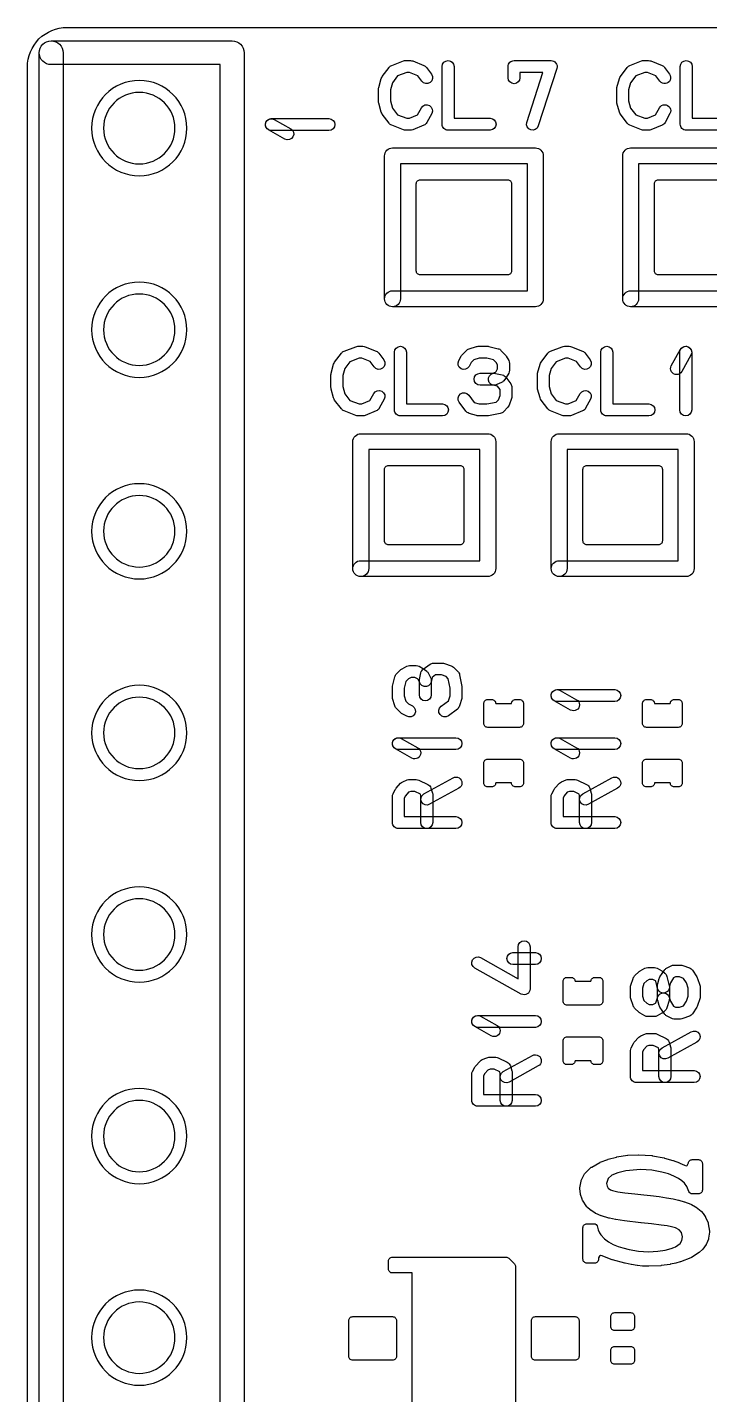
# Model space of a CAD drawing. Extents: x 0 to 20.6, y 0 to 33.
# Drawn here: x 0 to 8.6, y 15.79 to 33.02 of the extents above; entities that cross this region are included whole.
import ezdxf

# ---------------------------------------------------------------- set-up
doc = ezdxf.new("R2010")
doc.units = 0
for name, color, linetype in [('HOLE_1_4', 7, 'CONTINUOUS'), ('NC_Resist-A', 221, 'CONTINUOUS'), ('NC_Symbol-A', 140, 'CONTINUOUS'), ('OUTLINE', 7, 'CONTINUOUS')]:
    doc.layers.add(name, color=color, linetype=linetype)

msp = doc.modelspace()

# ---------------------------------------------------------------- linework, layer by layer
at = {"layer": 'HOLE_1_4'}
for points in [[(1.86, 31.75, 1), (0.96, 31.75, 1), (1.86, 31.75)], [(1.86, 29.21, 1), (0.96, 29.21, 1), (1.86, 29.21)], [(1.86, 26.67, 1), (0.96, 26.67, 1), (1.86, 26.67)], [(1.86, 24.13, 1), (0.96, 24.13, 1), (1.86, 24.13)], [(1.86, 21.59, 1), (0.96, 21.59, 1), (1.86, 21.59)], [(1.86, 19.05, 1), (0.96, 19.05, 1), (1.86, 19.05)], [(1.86, 16.51, 1), (0.96, 16.51, 1), (1.86, 16.51)]]:
    msp.add_lwpolyline(points, format="xyb", close=True, dxfattribs=at)
at = {"layer": 'NC_Resist-A'}
for points in [[(2.01, 31.75, 1), (0.81, 31.75, 1), (2.01, 31.75)], [(4.9, 31.05, -0.414214), (4.95, 31.1), (6.05, 31.1, -0.414214), (6.1, 31.05), (6.1, 29.95, -0.414214), (6.05, 29.9), (4.95, 29.9, -0.414214), (4.9, 29.95)], [(7.9, 31.05, -0.414214), (7.95, 31.1), (9.05, 31.1, -0.414214), (9.1, 31.05), (9.1, 29.95, -0.414214), (9.05, 29.9), (7.95, 29.9, -0.414214), (7.9, 29.95)], [(2.01, 29.21, 1), (0.81, 29.21, 1), (2.01, 29.21)], [(4.5, 27.45, -0.414214), (4.55, 27.5), (5.45, 27.5, -0.414214), (5.5, 27.45), (5.5, 26.55, -0.414214), (5.45, 26.5), (4.55, 26.5, -0.414214), (4.5, 26.55)], [(7, 27.45, -0.414214), (7.05, 27.5), (7.95, 27.5, -0.414214), (8, 27.45), (8, 26.55, -0.414214), (7.95, 26.5), (7.05, 26.5, -0.414214), (7, 26.55)], [(2.01, 26.67, 1), (0.81, 26.67, 1), (2.01, 26.67)], [(2.01, 24.13, 1), (0.81, 24.13, 1), (2.01, 24.13)], [(5.8, 24.2, -0.414214), (5.75, 24.25), (5.75, 24.5, -0.414214), (5.8, 24.55), (5.85, 24.55, -0.414214), (5.9, 24.5), (5.9, 24.5), (6.1, 24.5), (6.1, 24.5, -0.414214), (6.15, 24.55), (6.2, 24.55, -0.414214), (6.25, 24.5), (6.25, 24.25, -0.414214), (6.2, 24.2)], [(7.8, 24.2, -0.414214), (7.75, 24.25), (7.75, 24.5, -0.414214), (7.8, 24.55), (7.85, 24.55, -0.414214), (7.9, 24.5), (7.9, 24.5), (8.1, 24.5), (8.1, 24.5, -0.414214), (8.15, 24.55), (8.2, 24.55, -0.414214), (8.25, 24.5), (8.25, 24.25, -0.414214), (8.2, 24.2)], [(6.2, 23.8, -0.414214), (6.25, 23.75), (6.25, 23.5, -0.414214), (6.2, 23.45), (6.15, 23.45, -0.414214), (6.1, 23.5), (6.1, 23.5), (5.9, 23.5), (5.9, 23.5, -0.414214), (5.85, 23.45), (5.8, 23.45, -0.414214), (5.75, 23.5), (5.75, 23.75, -0.414214), (5.8, 23.8)], [(8.2, 23.8, -0.414214), (8.25, 23.75), (8.25, 23.5, -0.414214), (8.2, 23.45), (8.15, 23.45, -0.414214), (8.1, 23.5), (8.1, 23.5), (7.9, 23.5), (7.9, 23.5, -0.414214), (7.85, 23.45), (7.8, 23.45, -0.414214), (7.75, 23.5), (7.75, 23.75, -0.414214), (7.8, 23.8)], [(2.01, 21.59, 1), (0.81, 21.59, 1), (2.01, 21.59)], [(6.8, 20.7, -0.414214), (6.75, 20.75), (6.75, 21, -0.414214), (6.8, 21.05), (6.85, 21.05, -0.414214), (6.9, 21), (6.9, 21), (7.1, 21), (7.1, 21, -0.414214), (7.15, 21.05), (7.2, 21.05, -0.414214), (7.25, 21), (7.25, 20.75, -0.414214), (7.2, 20.7)], [(7.2, 20.3, -0.414214), (7.25, 20.25), (7.25, 20, -0.414214), (7.2, 19.95), (7.15, 19.95, -0.414214), (7.1, 20), (7.1, 20), (6.9, 20), (6.9, 20, -0.414214), (6.85, 19.95), (6.8, 19.95, -0.414214), (6.75, 20), (6.75, 20.25, -0.414214), (6.8, 20.3)], [(2.01, 19.05, 1), (0.81, 19.05, 1), (2.01, 19.05)], [(2.01, 16.51, 1), (0.81, 16.51, 1), (2.01, 16.51)], [(4.6, 16.775, -0.414214), (4.65, 16.725), (4.65, 16.275, -0.414214), (4.6, 16.225), (4.1, 16.225, -0.414214), (4.05, 16.275), (4.05, 16.725, -0.414214), (4.1, 16.775)], [(6.9, 16.775, -0.414214), (6.95, 16.725), (6.95, 16.275, -0.414214), (6.9, 16.225), (6.4, 16.225, -0.414214), (6.35, 16.275), (6.35, 16.725, -0.414214), (6.4, 16.775)], [(7.6, 16.825, -0.414214), (7.65, 16.775), (7.65, 16.65, -0.414214), (7.6, 16.6), (7.4, 16.6, -0.414214), (7.35, 16.65), (7.35, 16.775, -0.414214), (7.4, 16.825)], [(7.4, 16.175, -0.414214), (7.35, 16.225), (7.35, 16.35, -0.414214), (7.4, 16.4), (7.6, 16.4, -0.414214), (7.65, 16.35), (7.65, 16.225, -0.414214), (7.6, 16.175)]]:
    msp.add_lwpolyline(points, format="xyb", close=True, dxfattribs=at)
at = {"layer": 'NC_Symbol-A'}
for points in [[(0.15, 32.7, -1), (0.45, 32.7), (0.45, 0.45), (2.43, 0.45), (2.43, 32.55), (0.3, 32.55, -1), (0.3, 32.85), (2.58, 32.85, -0.414214), (2.73, 32.7), (2.73, 0.3, -0.414214), (2.58, 0.15), (0.3, 0.15, -0.414214), (0.15, 0.3)], [(5.09032, 32.4293, -1), (4.96942, 32.34052), (4.91969, 32.40824), (4.81271, 32.45142), (4.77879, 32.45142), (4.66372, 32.40742), (4.59966, 32.32281), (4.575, 32.23326), (4.575, 32.09316), (4.59966, 32.0036), (4.66372, 31.91899), (4.77879, 31.875), (4.81271, 31.875), (4.91471, 31.91616), (4.96417, 32.00599, -1), (5.09557, 31.93363), (5.03323, 31.82042, -0.172647), (4.9956, 31.78705), (4.85534, 31.73045, -0.096196), (4.82727, 31.725), (4.76494, 31.725, -0.091533), (4.73816, 31.72994), (4.5901, 31.78654, -0.140344), (4.55708, 31.81133), (4.47137, 31.92454, -0.095112), (4.45886, 31.9499), (4.42769, 32.06311, -0.067273), (4.425, 32.08302), (4.425, 32.2434, -0.067273), (4.42769, 32.26331), (4.45886, 32.37651, -0.095112), (4.47137, 32.40187), (4.55708, 32.51508, -0.140323), (4.5901, 32.53986), (4.73816, 32.59647, -0.091539), (4.76494, 32.60142), (4.82727, 32.60142, -0.096196), (4.85534, 32.59597), (4.9956, 32.53936, -0.13934), (5.02798, 32.5142)], [(5.225, 32.52642, -1), (5.375, 32.52642), (5.375, 31.875), (5.82987, 31.875, -1), (5.82987, 31.725), (5.3, 31.725, -0.414214), (5.225, 31.8)], [(6.20617, 32.38491, -1), (6.05617, 32.38491), (6.05617, 32.52642, -0.414214), (6.13117, 32.60142), (6.5987, 32.60142, -0.508591), (6.67009, 32.50345), (6.43633, 31.77703, -1), (6.29355, 31.82297), (6.49578, 32.45142), (6.20617, 32.45142)], [(8.09032, 32.4293, -1), (7.96942, 32.34052), (7.91969, 32.40824), (7.81271, 32.45142), (7.77879, 32.45142), (7.66372, 32.40742), (7.59966, 32.32281), (7.575, 32.23326), (7.575, 32.09316), (7.59966, 32.0036), (7.66372, 31.91899), (7.77879, 31.875), (7.81271, 31.875), (7.91471, 31.91616), (7.96417, 32.00599, -1), (8.09557, 31.93363), (8.03323, 31.82042, -0.172647), (7.9956, 31.78705), (7.85534, 31.73045, -0.096196), (7.82727, 31.725), (7.76494, 31.725, -0.091533), (7.73816, 31.72994), (7.5901, 31.78654, -0.140344), (7.55708, 31.81133), (7.47137, 31.92454, -0.095112), (7.45886, 31.9499), (7.42769, 32.06311, -0.067273), (7.425, 32.08302), (7.425, 32.2434, -0.067273), (7.42769, 32.26331), (7.45886, 32.37651, -0.095112), (7.47137, 32.40187), (7.55708, 32.51508, -0.140323), (7.5901, 32.53986), (7.73816, 32.59647, -0.091539), (7.76494, 32.60142), (7.82727, 32.60142, -0.096196), (7.85534, 32.59597), (7.9956, 32.53936, -0.13934), (8.02798, 32.5142)], [(8.225, 32.52642, -1), (8.375, 32.52642), (8.375, 31.875), (8.82987, 31.875, -1), (8.82987, 31.725), (8.3, 31.725, -0.414214), (8.225, 31.8)], [(3.31793, 31.74327, -1), (3.24433, 31.61257), (3.03678, 31.72946, -1), (3.11038, 31.86016)], [(3.07358, 31.71981, -1), (3.07358, 31.86981), (3.8, 31.86981, -1), (3.8, 31.71981)], [(4.6, 29.5, -1), (4.6, 29.7), (6.3, 29.7), (6.3, 31.3), (4.7, 31.3), (4.7, 29.6, -1), (4.5, 29.6), (4.5, 31.4, -0.414214), (4.6, 31.5), (6.4, 31.5, -0.414214), (6.5, 31.4), (6.5, 29.6, -0.414214), (6.4, 29.5)], [(7.6, 29.5, -1), (7.6, 29.7), (9.3, 29.7), (9.3, 31.3), (7.7, 31.3), (7.7, 29.6, -1), (7.5, 29.6), (7.5, 31.4, -0.414214), (7.6, 31.5), (9.4, 31.5, -0.414214), (9.5, 31.4), (9.5, 29.6, -0.414214), (9.4, 29.5)], [(4.49032, 28.8293, -1), (4.36942, 28.74052), (4.31969, 28.80824), (4.21271, 28.85142), (4.17879, 28.85142), (4.06372, 28.80742), (3.99966, 28.72281), (3.975, 28.63326), (3.975, 28.49316), (3.99966, 28.4036), (4.06372, 28.31899), (4.17879, 28.275), (4.21271, 28.275), (4.31471, 28.31616), (4.36417, 28.40599, -1), (4.49557, 28.33363), (4.43323, 28.22042, -0.172647), (4.3956, 28.18705), (4.25534, 28.13045, -0.096196), (4.22727, 28.125), (4.16494, 28.125, -0.091533), (4.13816, 28.12994), (3.9901, 28.18654, -0.140344), (3.95708, 28.21133), (3.87137, 28.32454, -0.095112), (3.85886, 28.3499), (3.82769, 28.46311, -0.067273), (3.825, 28.48302), (3.825, 28.6434, -0.067273), (3.82769, 28.66331), (3.85886, 28.77651, -0.095112), (3.87137, 28.80187), (3.95708, 28.91508, -0.140323), (3.9901, 28.93986), (4.13816, 28.99647, -0.091539), (4.16494, 29.00142), (4.22727, 29.00142, -0.096196), (4.25534, 28.99597), (4.3956, 28.93936, -0.13934), (4.42798, 28.9142)], [(4.625, 28.92642, -1), (4.775, 28.92642), (4.775, 28.275), (5.22987, 28.275, -1), (5.22987, 28.125), (4.7, 28.125, -0.414214), (4.625, 28.2)], [(5.5657, 28.74873, -1), (5.4343, 28.82109), (5.46547, 28.87769, -0.065961), (5.47716, 28.89355), (5.5317, 28.95015, -0.128197), (5.56398, 28.96989), (5.65749, 28.9982, -0.073621), (5.67922, 29.00142), (5.7961, 29.00142, -0.059462), (5.81375, 28.99931), (5.93064, 28.971, -0.142552), (5.967, 28.95015), (6.02154, 28.89355, -0.065961), (6.03323, 28.87769), (6.0644, 28.82109, -0.126514), (6.0737, 28.78491), (6.0737, 28.7, -0.126514), (6.0644, 28.66382), (6.03323, 28.60722, -0.046726), (6.02537, 28.59565), (6.002, 28.56734, -0.114126), (5.97516, 28.5468), (5.91282, 28.5185, -0.106935), (5.88182, 28.51179), (5.7026, 28.51179, -1), (5.7026, 28.66179), (5.86559, 28.66179), (5.89736, 28.67621), (5.90522, 28.68573), (5.9237, 28.71929), (5.9237, 28.76562), (5.90663, 28.79663), (5.87413, 28.83035), (5.78715, 28.85142), (5.69032, 28.85142), (5.62615, 28.83199), (5.59207, 28.79663)], [(7.09032, 28.8293, -1), (6.96942, 28.74052), (6.91969, 28.80824), (6.81271, 28.85142), (6.77879, 28.85142), (6.66372, 28.80742), (6.59966, 28.72281), (6.575, 28.63326), (6.575, 28.49316), (6.59966, 28.4036), (6.66372, 28.31899), (6.77879, 28.275), (6.81271, 28.275), (6.91471, 28.31616), (6.96417, 28.40599, -1), (7.09557, 28.33363), (7.03323, 28.22042, -0.172647), (6.9956, 28.18705), (6.85534, 28.13045, -0.096196), (6.82727, 28.125), (6.76494, 28.125, -0.091533), (6.73816, 28.12994), (6.5901, 28.18654, -0.140344), (6.55708, 28.21133), (6.47137, 28.32454, -0.095112), (6.45886, 28.3499), (6.42769, 28.46311, -0.067273), (6.425, 28.48302), (6.425, 28.6434, -0.067273), (6.42769, 28.66331), (6.45886, 28.77651, -0.095112), (6.47137, 28.80187), (6.55708, 28.91508, -0.140323), (6.5901, 28.93986), (6.73816, 28.99647, -0.091539), (6.76494, 29.00142), (6.82727, 29.00142, -0.096196), (6.85534, 28.99597), (6.9956, 28.93936, -0.13934), (7.02798, 28.9142)], [(7.225, 28.92642, -1), (7.375, 28.92642), (7.375, 28.275), (7.82987, 28.275, -1), (7.82987, 28.125), (7.3, 28.125, -0.414214), (7.225, 28.2)], [(8.24327, 28.68207, -1), (8.11257, 28.75567), (8.22946, 28.96322, -1), (8.36016, 28.88962)], [(8.21981, 28.92642, -1), (8.36981, 28.92642), (8.36981, 28.2, -1), (8.21981, 28.2)], [(5.86569, 28.51354, -1), (5.89795, 28.66004), (5.98366, 28.64117, -0.182143), (6.02798, 28.61231), (6.09032, 28.52741, -0.159683), (6.10487, 28.48302), (6.10487, 28.36981, -0.088201), (6.10027, 28.34396), (6.0691, 28.25906, -0.104102), (6.05271, 28.23287), (5.99817, 28.17626, -0.155011), (5.95824, 28.15463), (5.81018, 28.12633, -0.047247), (5.7961, 28.125), (5.67922, 28.125, -0.073588), (5.6575, 28.12822), (5.56399, 28.15652, -0.158551), (5.52591, 28.18303), (5.4402, 28.29624, -1), (5.5598, 28.38678), (5.63078, 28.29302), (5.69032, 28.275), (5.789, 28.275), (5.90668, 28.29749), (5.93374, 28.32558), (5.95487, 28.38314), (5.95487, 28.45844), (5.9238, 28.50075)], [(4.2, 26.1, -1), (4.2, 26.3), (5.7, 26.3), (5.7, 27.7), (4.3, 27.7), (4.3, 26.2, -1), (4.1, 26.2), (4.1, 27.8, -0.414214), (4.2, 27.9), (5.8, 27.9, -0.414214), (5.9, 27.8), (5.9, 26.2, -0.414214), (5.8, 26.1)], [(6.7, 26.1, -1), (6.7, 26.3), (8.2, 26.3), (8.2, 27.7), (6.8, 27.7), (6.8, 26.2, -1), (6.6, 26.2), (6.6, 27.8, -0.414214), (6.7, 27.9), (8.3, 27.9, -0.414214), (8.4, 27.8), (8.4, 26.2, -0.414214), (8.3, 26.1)], [(5.08646, 24.77089, -1), (4.93996, 24.80313), (4.95883, 24.88885, -0.182225), (4.9877, 24.93319), (5.0726, 24.99552, -0.159638), (5.11698, 25.01006), (5.23019, 25.01006, -0.088162), (5.25603, 25.00547), (5.34093, 24.97431, -0.104149), (5.36713, 24.95791), (5.42374, 24.90336, -0.155011), (5.44537, 24.86343), (5.47367, 24.71538, -0.047247), (5.475, 24.7013), (5.475, 24.58442, -0.073588), (5.47178, 24.5627), (5.44348, 24.46919, -0.158522), (5.41697, 24.43112), (5.30376, 24.3454, -1), (5.21322, 24.46498), (5.30698, 24.53598), (5.325, 24.59552), (5.325, 24.6942), (5.30251, 24.81187), (5.27442, 24.83893), (5.21686, 24.86006), (5.14156, 24.86006), (5.09925, 24.829)], [(4.85127, 24.47089, -1), (4.77891, 24.33949), (4.72231, 24.37066, -0.066009), (4.70644, 24.38236), (4.64984, 24.43691, -0.128149), (4.63011, 24.46918), (4.6018, 24.56269, -0.073621), (4.59858, 24.58442), (4.59858, 24.7013, -0.059495), (4.60069, 24.71896), (4.629, 24.83584, -0.142473), (4.64984, 24.87218), (4.70644, 24.92673, -0.066009), (4.72231, 24.93843), (4.77891, 24.9696, -0.126514), (4.81509, 24.9789), (4.9, 24.9789, -0.126514), (4.93618, 24.9696), (4.99278, 24.93843, -0.046773), (5.00436, 24.93056), (5.03267, 24.90718, -0.114077), (5.0532, 24.88035), (5.0815, 24.81801, -0.106935), (5.08821, 24.78701), (5.08821, 24.60779, -1), (4.93821, 24.60779), (4.93821, 24.77078), (4.92378, 24.80256), (4.91426, 24.81042), (4.88071, 24.8289), (4.83438, 24.8289), (4.80338, 24.81183), (4.76965, 24.77932), (4.74858, 24.69235), (4.74858, 24.59552), (4.76801, 24.53135), (4.80338, 24.49726)], [(6.91793, 24.54847, -1), (6.84433, 24.41777), (6.63678, 24.53465, -1), (6.71038, 24.66535)], [(6.67358, 24.525, -1), (6.67358, 24.675), (7.4, 24.675, -1), (7.4, 24.525)], [(4.91793, 23.94327, -1), (4.84433, 23.81257), (4.63678, 23.92946, -1), (4.71038, 24.06016)], [(4.67358, 23.91981, -1), (4.67358, 24.06981), (5.4, 24.06981, -1), (5.4, 23.91981)], [(6.91793, 23.94327, -1), (6.84433, 23.81257), (6.63678, 23.92946, -1), (6.71038, 24.06016)], [(6.67358, 23.91981, -1), (6.67358, 24.06981), (7.4, 24.06981, -1), (7.4, 23.91981)], [(5.4, 23.075, -1), (5.4, 22.925), (4.67358, 22.925, -0.414214), (4.59858, 23), (4.59858, 23.32727, -0.12026), (4.60701, 23.36182), (4.63532, 23.41637, -0.064683), (4.64636, 23.43223), (4.70296, 23.49457, -0.110983), (4.72987, 23.51348), (4.78647, 23.53685, -0.098199), (4.81509, 23.54253), (4.9, 23.54253, -0.112704), (4.93255, 23.5351), (5.04576, 23.48056, -0.209984), (5.08499, 23.43472), (5.10386, 23.37238, -0.073621), (5.10708, 23.35065), (5.10708, 23, -1), (4.95708, 23), (4.95708, 23.33955), (4.95097, 23.35972), (4.88288, 23.39253), (4.82996, 23.39253), (4.80269, 23.38127), (4.76397, 23.33862), (4.74858, 23.30897), (4.74858, 23.075)], [(5.06826, 23.2304, -1), (4.9959, 23.3618), (5.36382, 23.5644, -1), (5.43618, 23.433)], [(7.4, 23.075, -1), (7.4, 22.925), (6.67358, 22.925, -0.414214), (6.59858, 23), (6.59858, 23.32727, -0.12026), (6.60701, 23.36182), (6.63532, 23.41637, -0.064683), (6.64636, 23.43223), (6.70296, 23.49457, -0.110983), (6.72987, 23.51348), (6.78647, 23.53685, -0.098199), (6.81509, 23.54253), (6.9, 23.54253, -0.112704), (6.93255, 23.5351), (7.04576, 23.48056, -0.209984), (7.08499, 23.43472), (7.10386, 23.37238, -0.073621), (7.10708, 23.35065), (7.10708, 23, -1), (6.95708, 23), (6.95708, 23.33955), (6.95097, 23.35972), (6.88288, 23.39253), (6.82996, 23.39253), (6.80269, 23.38127), (6.76397, 23.33862), (6.74858, 23.30897), (6.74858, 23.075)], [(7.06826, 23.2304, -1), (6.9959, 23.3618), (7.36382, 23.5644, -1), (7.43618, 23.433)], [(5.63696, 21.16702, -1), (5.7102, 21.29792), (6.18349, 21.0331), (6.18349, 21.43506, -1), (6.33349, 21.43506), (6.33349, 20.90519, -0.572851), (6.22187, 20.83974)], [(6.11698, 21.21201, -1), (6.11698, 21.36201), (6.4, 21.36201, -1), (6.4, 21.21201)], [(8.0861, 20.94492, -1), (7.94032, 20.90962), (7.9179, 21.00223), (7.91427, 21.00522), (7.88071, 21.0237), (7.83438, 21.0237), (7.80337, 21.00663), (7.76729, 20.97186), (7.74858, 20.91521), (7.74858, 20.81466), (7.76729, 20.75801), (7.80337, 20.72324), (7.83438, 20.70617), (7.88071, 20.70617), (7.91427, 20.72465), (7.91969, 20.72912), (7.93821, 20.79032), (7.93821, 20.95065, -0.073621), (7.94143, 20.97238), (7.9603, 21.03472, -0.072538), (7.96949, 21.05432), (8.02609, 21.14003, -0.121556), (8.0525, 21.1644), (8.1091, 21.19557, -0.126514), (8.14528, 21.20487), (8.23019, 21.20487, -0.088201), (8.25604, 21.20027), (8.34094, 21.1691, -0.160144), (8.37767, 21.14003), (8.43428, 21.05432, -0.066304), (8.44292, 21.0365), (8.47122, 20.95078, -0.07988), (8.475, 20.92727), (8.475, 20.8026, -0.07988), (8.47122, 20.77909), (8.44292, 20.69337, -0.066304), (8.43428, 20.67555), (8.37767, 20.58984, -0.160144), (8.34094, 20.56077), (8.25604, 20.5296, -0.088201), (8.23019, 20.525), (8.14528, 20.525, -0.126514), (8.1091, 20.5343), (8.0525, 20.56547, -0.121556), (8.02609, 20.58984), (7.96949, 20.67555, -0.072538), (7.9603, 20.69515), (7.94143, 20.75749, -1), (8.08499, 20.80095), (8.10069, 20.74908), (8.14107, 20.68794), (8.16457, 20.675), (8.21686, 20.675), (8.2661, 20.69308), (8.30361, 20.74988), (8.325, 20.81466), (8.325, 20.91521), (8.30361, 20.97999), (8.2661, 21.03679), (8.21686, 21.05487), (8.16457, 21.05487), (8.14107, 21.04193), (8.10069, 20.98079), (8.08821, 20.93955), (8.08821, 20.77922, -0.073588), (8.08499, 20.7575), (8.05669, 20.66399, -0.147768), (8.03266, 20.62787), (8.00435, 20.6045, -0.046726), (7.99278, 20.59664), (7.93618, 20.56547, -0.126514), (7.9, 20.55617), (7.81509, 20.55617, -0.126514), (7.77891, 20.56547), (7.72231, 20.59664, -0.065961), (7.70645, 20.60833), (7.64985, 20.66287, -0.121853), (7.63067, 20.69336), (7.60236, 20.77908, -0.079913), (7.59858, 20.8026), (7.59858, 20.92727, -0.079913), (7.60236, 20.95079), (7.63067, 21.03651, -0.121853), (7.64985, 21.067), (7.70645, 21.12154, -0.065961), (7.72231, 21.13323), (7.77891, 21.1644, -0.126514), (7.81509, 21.1737), (7.9, 21.1737, -0.126514), (7.93618, 21.1644), (7.99278, 21.13323, -0.046726), (8.00435, 21.12537), (8.03266, 21.102, -0.162173), (8.0578, 21.06181)], [(5.91793, 20.44327, -1), (5.84433, 20.31257), (5.63678, 20.42946, -1), (5.71038, 20.56016)], [(5.67358, 20.41981, -1), (5.67358, 20.56981), (6.4, 20.56981, -1), (6.4, 20.41981)], [(8.4, 19.875, -1), (8.4, 19.725), (7.67358, 19.725, -0.414214), (7.59858, 19.8), (7.59858, 20.12727, -0.12026), (7.60701, 20.16182), (7.63532, 20.21637, -0.064683), (7.64636, 20.23223), (7.70296, 20.29457, -0.110983), (7.72987, 20.31348), (7.78647, 20.33685, -0.098199), (7.81509, 20.34253), (7.9, 20.34253, -0.112704), (7.93255, 20.3351), (8.04576, 20.28056, -0.209984), (8.08499, 20.23472), (8.10386, 20.17238, -0.073621), (8.10708, 20.15065), (8.10708, 19.8, -1), (7.95708, 19.8), (7.95708, 20.13955), (7.95097, 20.15972), (7.88288, 20.19253), (7.82996, 20.19253), (7.80269, 20.18127), (7.76397, 20.13862), (7.74858, 20.10897), (7.74858, 19.875)], [(8.06826, 20.0304, -1), (7.9959, 20.1618), (8.36382, 20.3644, -1), (8.43618, 20.233)], [(6.4, 19.575, -1), (6.4, 19.425), (5.67358, 19.425, -0.414214), (5.59858, 19.5), (5.59858, 19.82727, -0.12026), (5.60701, 19.86182), (5.63532, 19.91637, -0.064683), (5.64636, 19.93223), (5.70296, 19.99457, -0.110983), (5.72987, 20.01348), (5.78647, 20.03685, -0.098199), (5.81509, 20.04253), (5.9, 20.04253, -0.112704), (5.93255, 20.0351), (6.04576, 19.98056, -0.209984), (6.08499, 19.93472), (6.10386, 19.87238, -0.073621), (6.10708, 19.85065), (6.10708, 19.5, -1), (5.95708, 19.5), (5.95708, 19.83955), (5.95097, 19.85972), (5.88288, 19.89253), (5.82996, 19.89253), (5.80269, 19.88127), (5.76397, 19.83862), (5.74858, 19.80897), (5.74858, 19.575)], [(6.06826, 19.7304, -1), (5.9959, 19.8618), (6.36382, 20.0644, -1), (6.43618, 19.933)], [(7.75139, 17.41196, -0.016085), (7.74818, 17.41216), (7.68618, 17.4179, -0.017246), (7.68276, 17.41834), (7.60927, 17.43029, -0.010278), (7.60725, 17.43067), (7.52935, 17.44665, -0.016303), (7.52618, 17.44741), (7.37252, 17.48952, -0.019631), (7.36878, 17.49071), (7.29245, 17.51822, -0.01211), (7.29019, 17.51909), (7.23965, 17.54012), (7.21901, 17.54376), (7.2059, 17.53657), (7.19699, 17.51605), (7.19699, 17.49894, -0.414214), (7.14699, 17.44894), (7.05, 17.44894, -0.414214), (7, 17.49894), (7, 17.89547, -0.414214), (7.05, 17.94547), (7.13519, 17.94547, -0.364664), (7.18445, 17.90403), (7.19026, 17.87062), (7.20654, 17.83163), (7.22305, 17.80537), (7.27087, 17.755), (7.31962, 17.71713), (7.38213, 17.68254), (7.4441, 17.65773), (7.50046, 17.64046), (7.57995, 17.62124), (7.70051, 17.60044), (7.82572, 17.59163), (7.9423, 17.59788), (8.03323, 17.61266), (8.11123, 17.63436), (8.14622, 17.64788), (8.16577, 17.65586), (8.19651, 17.67335), (8.22348, 17.69773), (8.2444, 17.73268), (8.25281, 17.7799), (8.24158, 17.83303), (8.21305, 17.868), (8.16393, 17.89369), (8.11526, 17.90739), (8.06002, 17.91817), (7.9833, 17.92895), (7.86385, 17.94277), (7.73164, 17.95678, -0.004832), (7.73068, 17.95689), (7.52473, 17.98271, -0.007878), (7.52317, 17.98293), (7.41293, 18.00029, -0.008015), (7.41135, 18.00056), (7.33183, 18.01571, -0.022156), (7.32752, 18.01673), (7.23485, 18.04305, -0.0349), (7.22829, 18.04541), (7.16253, 18.07449, -0.04081), (7.15537, 18.07838), (7.09785, 18.11603, -0.034732), (7.09232, 18.12022), (7.05838, 18.14989, -0.066625), (7.04964, 18.15987), (6.99436, 18.24308, -0.068504), (6.98843, 18.25536), (6.96972, 18.31319, -0.052421), (6.96756, 18.32342), (6.96137, 18.3831, -0.064386), (6.96169, 18.39592), (6.97504, 18.48204, -0.081058), (6.98004, 18.49735), (7.01559, 18.56609, -0.080153), (7.02507, 18.57889), (7.1001, 18.65216, -0.064578), (7.11038, 18.65989), (7.21041, 18.71659, -0.038327), (7.21734, 18.71984), (7.31416, 18.75655, -0.025855), (7.31908, 18.75813), (7.42164, 18.78532, -0.025513), (7.42663, 18.78637), (7.56035, 18.80754, -0.026213), (7.56556, 18.80809), (7.69511, 18.81485, -0.030028), (7.70111, 18.81481), (7.86858, 18.80341, -0.029919), (7.87451, 18.80265), (8.02192, 18.77465, -0.023662), (8.02652, 18.77355), (8.13118, 18.7432, -0.019202), (8.13482, 18.74198), (8.21702, 18.71113, -0.018988), (8.22052, 18.70966), (8.27792, 18.68298), (8.29881, 18.67643), (8.31395, 18.68027), (8.32628, 18.70286), (8.32628, 18.70306, -0.414214), (8.37628, 18.75306), (8.45386, 18.75306, -0.414214), (8.50386, 18.70306), (8.50386, 18.37084, -0.414214), (8.45386, 18.32084), (8.37871, 18.32084, -0.307079), (8.33226, 18.35234), (8.30826, 18.4126), (8.27696, 18.45564), (8.24632, 18.48563), (8.20337, 18.51555), (8.14638, 18.54523), (8.07618, 18.57247), (7.99197, 18.59662), (7.86732, 18.61898), (7.72642, 18.62723), (7.53898, 18.61213), (7.43883, 18.5884), (7.36389, 18.55538), (7.31795, 18.51474), (7.29684, 18.45225), (7.3032, 18.41921), (7.31911, 18.39482), (7.34568, 18.37451), (7.37023, 18.36407), (7.43813, 18.34892), (7.52779, 18.3359), (7.65272, 18.32204), (7.76438, 18.31082, -0.003771), (7.76513, 18.31074), (7.8516, 18.30073, -0.00413), (7.85242, 18.30063), (7.95778, 18.28664, -0.004038), (7.95858, 18.28653), (8.0508, 18.27278, -0.005269), (8.05184, 18.27261), (8.1361, 18.25823, -0.009415), (8.13795, 18.25788), (8.20365, 18.2441, -0.02043), (8.20761, 18.2431), (8.27637, 18.22271, -0.022022), (8.28053, 18.22127), (8.35947, 18.19007, -0.031233), (8.36512, 18.18742), (8.41842, 18.15821, -0.042637), (8.42551, 18.1535), (8.48665, 18.10489, -0.043479), (8.49295, 18.09892), (8.51146, 18.07805, -0.031997), (8.51538, 18.073), (8.54072, 18.03576, -0.047907), (8.54532, 18.02738), (8.57525, 17.95777, -0.066251), (8.57882, 17.94507), (8.5921, 17.85191, -0.067305), (8.59219, 17.83851), (8.58258, 17.76337, -0.063646), (8.57939, 17.7511), (8.55597, 17.69273, -0.060755), (8.55014, 17.68212), (8.51024, 17.62674, -0.049538), (8.5037, 17.61933), (8.46902, 17.58711, -0.046594), (8.46165, 17.58144), (8.36534, 17.52072, -0.048255), (8.35674, 17.51639), (8.22983, 17.4672, -0.024475), (8.22519, 17.46565), (8.17145, 17.45067, -0.011194), (8.16928, 17.45012), (8.1011, 17.43438, -0.02072), (8.09703, 17.43361), (7.9841, 17.41723, -0.024673), (7.97919, 17.41677), (7.82859, 17.40994, -0.018307), (7.82493, 17.40991)], [(6.02929, 17.525, -0.198875), (6.06464, 17.51036), (6.13536, 17.43964, -0.198875), (6.15, 17.40429), (6.15, 15.59571, -0.198875), (6.13536, 15.56036), (6.06464, 15.48964, -0.198875), (6.02929, 15.475), (4.6, 15.475, -0.414214), (4.55, 15.525), (4.55, 15.625, -0.414214), (4.6, 15.675), (4.85, 15.675), (4.85, 17.325), (4.6, 17.325, -0.414214), (4.55, 17.375), (4.55, 17.475, -0.414214), (4.6, 17.525)]]:
    msp.add_lwpolyline(points, format="xyb", close=True, dxfattribs=at)
at = {"layer": 'OUTLINE'}
msp.add_lwpolyline([(0, 32.52, -0.414214), (0.5, 33.02), (20.1, 33.02, -0.414214), (20.6, 32.52), (20.6, 0.5, -0.414214), (20.1, 0), (4.1, 0, 1), (3.1, 0), (0.5, 0, -0.414214), (0, 0.5)], format="xyb", close=True, dxfattribs=at)

doc.saveas('drawing.dxf')
